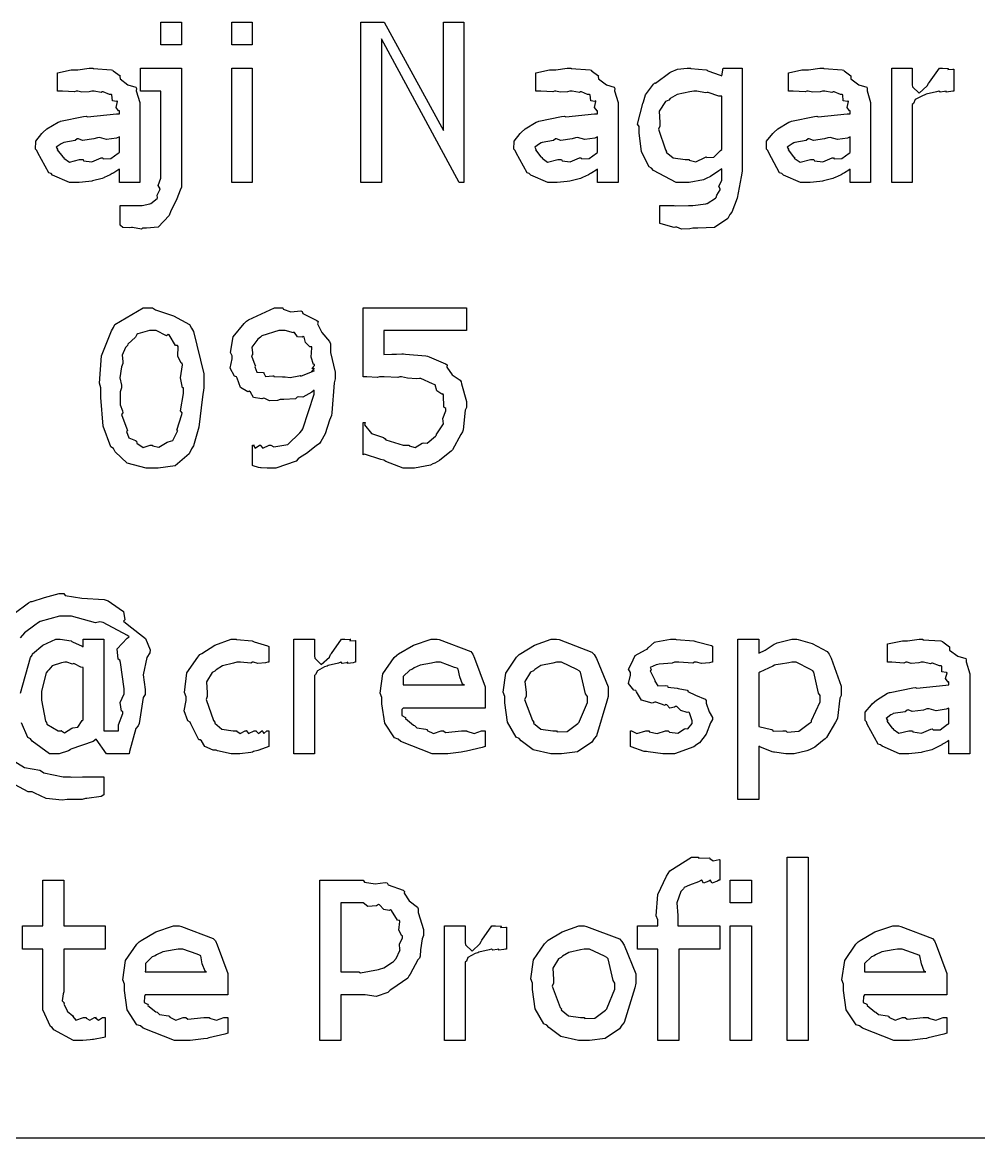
# Model space of a CAD drawing. Extents: x 0 to 23.4, y 0 to 16.5.
# Drawn here: x 20.62 to 21.106, y 1.611 to 2.178 of the extents above; entities that cross this region are included whole.
import ezdxf

# ---------------------------------------------------------------- set-up
doc = ezdxf.new("R2010")
doc.units = 0
doc.layers.get('0').update_dxf_attribs({"linetype": 'CONTINUOUS'})

msp = doc.modelspace()

# ---------------------------------------------------------------- linework, layer by layer
at = {"color": 0}
for points in [[(20.7006, 2.16629), (20.6901, 2.16629), (20.6901, 2.17779), (20.7006, 2.17779), (20.7006, 2.16629)], [(20.7365, 2.16629), (20.7261, 2.16629), (20.7261, 2.17779), (20.7365, 2.17779), (20.7365, 2.16629)], [(20.844, 2.0964), (20.8417, 2.0964), (20.8021, 2.16932), (20.8021, 2.0964), (20.7917, 2.0964), (20.7917, 2.17779), (20.8035, 2.17779), (20.8336, 2.12289), (20.8336, 2.17779), (20.844, 2.17779), (20.844, 2.0964)], [(20.6794, 2.0964), (20.669, 2.0964), (20.669, 2.10314), (20.6682, 2.10271), (20.6661, 2.1014), (20.6654, 2.10107), (20.6653, 2.10097), (20.6643, 2.10038), (20.6612, 2.09896), (20.661, 2.09879), (20.6603, 2.09847), (20.6554, 2.09722), (20.6549, 2.09706), (20.6535, 2.0969), (20.6485, 2.0964), (20.6468, 2.0964), (20.6437, 2.0964), (20.635, 2.10021), (20.6343, 2.10097), (20.6332, 2.10135), (20.6275, 2.11149), (20.6271, 2.11268), (20.6264, 2.11328), (20.6265, 2.11751), (20.6296, 2.12125), (20.6301, 2.12181), (20.6301, 2.12181), (20.6321, 2.12364), (20.6379, 2.12711), (20.6389, 2.12744), (20.639, 2.1275), (20.6508, 2.12993), (20.6521, 2.13004), (20.6528, 2.12972), (20.6675, 2.13129), (20.669, 2.13135), (20.669, 2.13286), (20.6686, 2.13282), (20.6674, 2.13456), (20.6681, 2.13753), (20.6679, 2.13786), (20.6675, 2.13758), (20.6654, 2.13797), (20.6651, 2.1409), (20.6649, 2.14111), (20.664, 2.14106), (20.6607, 2.14242), (20.6603, 2.14242), (20.6597, 2.14214), (20.6561, 2.14285), (20.6549, 2.14285), (20.6536, 2.14253), (20.6499, 2.14225), (20.6478, 2.14285), (20.6471, 2.14285), (20.6461, 2.14247), (20.6401, 2.14285), (20.6382, 2.14285), (20.6375, 2.14285), (20.6375, 2.15218), (20.6375, 2.15218), (20.6444, 2.1536), (20.6453, 2.15369), (20.6479, 2.15369), (20.6536, 2.15457), (20.6556, 2.15457), (20.6556, 2.15435), (20.665, 2.15369), (20.6657, 2.15349), (20.6658, 2.15321), (20.6693, 2.15067), (20.6692, 2.15022), (20.6694, 2.14903), (20.6733, 2.146), (20.6774, 2.14481), (20.6776, 2.14415), (20.6775, 2.14307), (20.6794, 2.13704), (20.6794, 2.13504), (20.6794, 2.0964)], [(20.7006, 2.09403), (20.6999, 2.09256), (20.6982, 2.08811), (20.696, 2.08356), (20.6951, 2.08208), (20.6942, 2.07975), (20.6887, 2.07374), (20.6828, 2.07319), (20.6808, 2.07319), (20.6803, 2.07281), (20.6757, 2.07357), (20.6751, 2.07362), (20.674, 2.0734), (20.6707, 2.07351), (20.6696, 2.0746), (20.6693, 2.07471), (20.6693, 2.08469), (20.6697, 2.08469), (20.6697, 2.08469), (20.6728, 2.08469), (20.6739, 2.08469), (20.6739, 2.08469), (20.6774, 2.08469), (20.6786, 2.08469), (20.6786, 2.08469), (20.6806, 2.08475), (20.6844, 2.08561), (20.6849, 2.08578), (20.6849, 2.08578), (20.6882, 2.08832), (20.6883, 2.0886), (20.6883, 2.0886), (20.6881, 2.09), (20.6896, 2.09272), (20.6897, 2.09315), (20.6897, 2.09315), (20.6887, 2.09483), (20.6901, 2.09864), (20.6901, 2.09987), (20.6901, 2.14285), (20.6797, 2.14285), (20.6797, 2.15457), (20.7006, 2.15457), (20.7006, 2.09403)], [(20.7365, 2.0964), (20.7261, 2.0964), (20.7261, 2.15457), (20.7365, 2.15457), (20.7365, 2.0964)], [(20.9224, 2.0964), (20.9119, 2.0964), (20.9119, 2.10314), (20.9112, 2.10271), (20.909, 2.1014), (20.9085, 2.10107), (20.9083, 2.10097), (20.9074, 2.10038), (20.9043, 2.09896), (20.904, 2.09879), (20.9033, 2.09847), (20.8985, 2.09722), (20.8979, 2.09706), (20.8965, 2.0969), (20.8915, 2.0964), (20.8899, 2.0964), (20.8867, 2.0964), (20.8781, 2.10021), (20.8772, 2.10097), (20.8762, 2.10135), (20.8706, 2.11149), (20.8701, 2.11268), (20.8694, 2.11328), (20.8696, 2.11751), (20.8726, 2.12125), (20.8732, 2.12181), (20.8732, 2.12181), (20.8751, 2.12364), (20.8808, 2.12711), (20.8818, 2.12744), (20.8821, 2.1275), (20.8937, 2.12993), (20.8951, 2.13004), (20.8958, 2.12972), (20.9104, 2.13129), (20.9119, 2.13135), (20.9119, 2.13286), (20.9117, 2.13282), (20.9104, 2.13456), (20.9111, 2.13753), (20.911, 2.13786), (20.9106, 2.13758), (20.9085, 2.13797), (20.9082, 2.1409), (20.9079, 2.14111), (20.9069, 2.14106), (20.9037, 2.14242), (20.9033, 2.14242), (20.9028, 2.14214), (20.899, 2.14285), (20.8979, 2.14285), (20.8967, 2.14253), (20.8929, 2.14225), (20.8907, 2.14285), (20.8901, 2.14285), (20.8892, 2.14247), (20.8832, 2.14285), (20.8812, 2.14285), (20.8806, 2.14285), (20.8806, 2.15218), (20.8806, 2.15218), (20.8875, 2.1536), (20.8883, 2.15369), (20.8908, 2.15369), (20.8965, 2.15457), (20.8986, 2.15457), (20.8986, 2.15435), (20.9081, 2.15369), (20.9088, 2.15349), (20.9089, 2.15321), (20.9124, 2.15067), (20.9122, 2.15022), (20.9124, 2.14903), (20.9164, 2.146), (20.9204, 2.14481), (20.9207, 2.14415), (20.9206, 2.14307), (20.9224, 2.13704), (20.9224, 2.13504), (20.9224, 2.0964)], [(20.9854, 2.10226), (20.9849, 2.09928), (20.9829, 2.08843), (20.9801, 2.08132), (20.9792, 2.08014), (20.9781, 2.07807), (20.9713, 2.07351), (20.9629, 2.07319), (20.9603, 2.07319), (20.9589, 2.07286), (20.9546, 2.07281), (20.9522, 2.07374), (20.9515, 2.07383), (20.9508, 2.07351), (20.9442, 2.07542), (20.9435, 2.07557), (20.9435, 2.08469), (20.9442, 2.08469), (20.9442, 2.08469), (20.9492, 2.08469), (20.9508, 2.08469), (20.9517, 2.08453), (20.9581, 2.08469), (20.9603, 2.08469), (20.9603, 2.08469), (20.9669, 2.08561), (20.9674, 2.08578), (20.9676, 2.08572), (20.9718, 2.08849), (20.9722, 2.08882), (20.9722, 2.08882), (20.9725, 2.09), (20.9742, 2.09272), (20.9743, 2.09315), (20.9743, 2.09315), (20.9735, 2.0944), (20.975, 2.09754), (20.975, 2.09858), (20.975, 2.10335), (20.9736, 2.10238), (20.9693, 2.09944), (20.9672, 2.09847), (20.9665, 2.09814), (20.9657, 2.09771), (20.9585, 2.0964), (20.9561, 2.0964), (20.9519, 2.0964), (20.9404, 2.1026), (20.9394, 2.10379), (20.9381, 2.10444), (20.9343, 2.11193), (20.9331, 2.12164), (20.9331, 2.12483), (20.9322, 2.12603), (20.9349, 2.13656), (20.9353, 2.13743), (20.9353, 2.13743), (20.9363, 2.1409), (20.9404, 2.14632), (20.9411, 2.14697), (20.9413, 2.14686), (20.9486, 2.15229), (20.9494, 2.15261), (20.9494, 2.15261), (20.9526, 2.15403), (20.9575, 2.15457), (20.9592, 2.15457), (20.9593, 2.15435), (20.9671, 2.15369), (20.9676, 2.15349), (20.9679, 2.15321), (20.9743, 2.15099), (20.975, 2.15067), (20.9757, 2.15457), (20.9854, 2.15457), (20.9854, 2.10226)], [(21.0507, 2.0964), (21.0403, 2.0964), (21.0403, 2.10314), (21.0396, 2.10271), (21.0374, 2.1014), (21.0368, 2.10107), (21.0367, 2.10097), (21.0357, 2.10038), (21.0326, 2.09896), (21.0322, 2.09879), (21.0315, 2.09847), (21.0268, 2.09722), (21.0263, 2.09706), (21.0249, 2.0969), (21.0199, 2.0964), (21.0182, 2.0964), (21.015, 2.0964), (21.0064, 2.10021), (21.0056, 2.10097), (21.0044, 2.10135), (20.9989, 2.11149), (20.9985, 2.11268), (20.9978, 2.11328), (20.9978, 2.11751), (21.001, 2.12125), (21.0015, 2.12181), (21.0015, 2.12181), (21.0035, 2.12364), (21.0092, 2.12711), (21.0101, 2.12744), (21.0104, 2.1275), (21.0221, 2.12993), (21.0233, 2.13004), (21.024, 2.12972), (21.0388, 2.13129), (21.0403, 2.13135), (21.0403, 2.13286), (21.04, 2.13282), (21.0388, 2.13456), (21.0394, 2.13753), (21.0392, 2.13786), (21.0389, 2.13758), (21.0367, 2.13797), (21.0365, 2.1409), (21.0362, 2.14111), (21.0353, 2.14106), (21.0321, 2.14242), (21.0317, 2.14242), (21.031, 2.14214), (21.0274, 2.14285), (21.0263, 2.14285), (21.025, 2.14253), (21.0211, 2.14225), (21.019, 2.14285), (21.0183, 2.14285), (21.0174, 2.14247), (21.0114, 2.14285), (21.0094, 2.14285), (21.0089, 2.14285), (21.0089, 2.15218), (21.0089, 2.15218), (21.0158, 2.1536), (21.0167, 2.15369), (21.0192, 2.15369), (21.0249, 2.15457), (21.0268, 2.15457), (21.0269, 2.15435), (21.0362, 2.15369), (21.0371, 2.15349), (21.0372, 2.15321), (21.0407, 2.15067), (21.0406, 2.15022), (21.0407, 2.14903), (21.0447, 2.146), (21.0488, 2.14481), (21.049, 2.14415), (21.0489, 2.14307), (21.0507, 2.13704), (21.0507, 2.13504), (21.0507, 2.0964)], [(21.0929, 2.14285), (21.0925, 2.14285), (21.0915, 2.14264), (21.089, 2.14225), (21.089, 2.14285), (21.089, 2.14285), (21.0883, 2.14264), (21.086, 2.14225), (21.0854, 2.14285), (21.0853, 2.14285), (21.0842, 2.14247), (21.0789, 2.14122), (21.0783, 2.1409), (21.0771, 2.14051), (21.0733, 2.13851), (21.0724, 2.13661), (21.0718, 2.13612), (21.0718, 2.0964), (21.0614, 2.0964), (21.0614, 2.15457), (21.0718, 2.15457), (21.0718, 2.14611), (21.0719, 2.14497), (21.0754, 2.14182), (21.0794, 2.14551), (21.0801, 2.14675), (21.0806, 2.14735), (21.0856, 2.15457), (21.0872, 2.15457), (21.0872, 2.15457), (21.0899, 2.1544), (21.09, 2.15435), (21.09, 2.15435), (21.0899, 2.15381), (21.0925, 2.15397), (21.0929, 2.15392), (21.0929, 2.14285)], [(20.975, 2.11313), (20.975, 2.14025), (20.9735, 2.14035), (20.9682, 2.14214), (20.9676, 2.14219), (20.9668, 2.14199), (20.9624, 2.14285), (20.9608, 2.14285), (20.9588, 2.14247), (20.9524, 2.14111), (20.9489, 2.13906), (20.9481, 2.13829), (20.9465, 2.13764), (20.9432, 2.13265), (20.9435, 2.12696), (20.9435, 2.12506), (20.9429, 2.12358), (20.9464, 2.11301), (20.9469, 2.11225), (20.9468, 2.11182), (20.9503, 2.10894), (20.9564, 2.10813), (20.9585, 2.10813), (20.9585, 2.10781), (20.9618, 2.10699), (20.9664, 2.10921), (20.9672, 2.10943), (20.9674, 2.10906), (20.971, 2.10938), (20.9744, 2.11274), (20.975, 2.11313)], [(20.669, 2.1116), (20.669, 2.11963), (20.6675, 2.11893), (20.6625, 2.11828), (20.6588, 2.11925), (20.6578, 2.11919), (20.656, 2.1186), (20.6503, 2.11783), (20.6482, 2.11865), (20.6475, 2.11854), (20.6465, 2.11778), (20.6408, 2.11681), (20.6404, 2.1166), (20.6394, 2.1161), (20.6369, 2.11431), (20.6375, 2.11344), (20.6375, 2.11313), (20.6374, 2.11301), (20.6403, 2.10943), (20.6408, 2.10921), (20.6407, 2.10883), (20.6436, 2.10682), (20.6487, 2.10813), (20.6506, 2.10813), (20.6508, 2.10747), (20.655, 2.10688), (20.6597, 2.10889), (20.6606, 2.109), (20.6608, 2.10851), (20.6646, 2.10861), (20.6683, 2.11139), (20.669, 2.1116)], [(20.9119, 2.1116), (20.9119, 2.11963), (20.9106, 2.11893), (20.9054, 2.11828), (20.9018, 2.11925), (20.9007, 2.11919), (20.899, 2.1186), (20.8933, 2.11783), (20.8911, 2.11865), (20.8906, 2.11854), (20.8896, 2.11778), (20.8838, 2.11681), (20.8833, 2.1166), (20.8825, 2.1161), (20.88, 2.11431), (20.8806, 2.11344), (20.8806, 2.11313), (20.8804, 2.11301), (20.8832, 2.10943), (20.8838, 2.10921), (20.8838, 2.10883), (20.8865, 2.10682), (20.8918, 2.10813), (20.8936, 2.10813), (20.8939, 2.10747), (20.8981, 2.10688), (20.9028, 2.10889), (20.9035, 2.109), (20.9039, 2.10851), (20.9076, 2.10861), (20.9114, 2.11139), (20.9119, 2.1116)], [(21.0403, 2.1116), (21.0403, 2.11963), (21.0389, 2.11893), (21.0338, 2.11828), (21.0301, 2.11925), (21.029, 2.11919), (21.0272, 2.1186), (21.0217, 2.11783), (21.0194, 2.11865), (21.0189, 2.11854), (21.0179, 2.11778), (21.0121, 2.11681), (21.0117, 2.1166), (21.0108, 2.1161), (21.0083, 2.11431), (21.0089, 2.11344), (21.0089, 2.11313), (21.0088, 2.11301), (21.0115, 2.10943), (21.0121, 2.10921), (21.0119, 2.10883), (21.0149, 2.10682), (21.0201, 2.10813), (21.0218, 2.10813), (21.0221, 2.10747), (21.0264, 2.10688), (21.0311, 2.10889), (21.0318, 2.109), (21.0322, 2.10851), (21.036, 2.10861), (21.0397, 2.11139), (21.0403, 2.1116)], [(20.7119, 1.99214), (20.7112, 1.98753), (20.7094, 1.97211), (20.7067, 1.96272), (20.7056, 1.9611), (20.7044, 1.95865), (20.6974, 1.95258), (20.6887, 1.95133), (20.6858, 1.95133), (20.6826, 1.95133), (20.6729, 1.95383), (20.6669, 1.95969), (20.666, 1.96132), (20.6646, 1.96218), (20.6608, 1.97276), (20.6596, 1.98731), (20.6596, 1.99214), (20.6588, 1.99451), (20.6599, 2.00846), (20.6649, 2.02111), (20.666, 2.02274), (20.6667, 2.02425), (20.6811, 2.03271), (20.6858, 2.03271), (20.6874, 2.03174), (20.6964, 2.02869), (20.7046, 2.02425), (20.7056, 2.02251), (20.7067, 2.02072), (20.7119, 1.99929), (20.7119, 1.99214)], [(20.7786, 1.99669), (20.7781, 1.99468), (20.7769, 1.97944), (20.7767, 1.97803), (20.7758, 1.97575), (20.7735, 1.96881), (20.7713, 1.9649), (20.7706, 1.96392), (20.769, 1.96263), (20.764, 1.95888), (20.761, 1.95688), (20.7599, 1.95611), (20.7588, 1.95492), (20.7485, 1.95133), (20.7451, 1.95133), (20.744, 1.95133), (20.741, 1.95156), (20.7406, 1.95156), (20.7396, 1.95161), (20.7369, 1.95253), (20.7367, 1.95264), (20.7367, 1.96306), (20.7374, 1.96306), (20.7372, 1.96283), (20.7379, 1.96158), (20.7401, 1.96306), (20.7408, 1.96306), (20.7407, 1.96289), (20.7419, 1.96158), (20.745, 1.96306), (20.746, 1.96306), (20.7475, 1.96212), (20.7546, 1.96343), (20.7607, 1.96924), (20.7617, 1.97043), (20.7622, 1.97125), (20.7679, 1.98888), (20.7679, 1.99104), (20.7667, 1.98996), (20.7622, 1.98736), (20.7599, 1.98753), (20.7593, 1.98736), (20.7585, 1.98649), (20.7525, 1.98628), (20.7506, 1.98628), (20.7494, 1.98579), (20.7453, 1.98557), (20.7429, 1.98682), (20.7424, 1.98693), (20.7413, 1.9866), (20.7372, 1.98725), (20.7356, 1.98996), (20.735, 1.9904), (20.7342, 1.99013), (20.7306, 1.99235), (20.7289, 1.99707), (20.7285, 1.99778), (20.7275, 1.99804), (20.7253, 2.00211), (20.7263, 2.00683), (20.7263, 2.0084), (20.7254, 2.0101), (20.7268, 2.01807), (20.7324, 2.0249), (20.7336, 2.02599), (20.7346, 2.02669), (20.7478, 2.03271), (20.7521, 2.03271), (20.7522, 2.03213), (20.7561, 2.03082), (20.7611, 2.03131), (20.7619, 2.03097), (20.7622, 2.02983), (20.7693, 2.02636), (20.7699, 2.02576), (20.7696, 2.02468), (20.7719, 2.02018), (20.7758, 2.01568), (20.7763, 2.01449), (20.7763, 2.01004), (20.7786, 2.00006), (20.7786, 1.99669)], [(20.8453, 1.98215), (20.8447, 1.98085), (20.8436, 1.97076), (20.8433, 1.96978), (20.8425, 1.96847), (20.8383, 1.96072), (20.8376, 1.96001), (20.8361, 1.95882), (20.8317, 1.95524), (20.8292, 1.95389), (20.8283, 1.9535), (20.8271, 1.95296), (20.8189, 1.95133), (20.8163, 1.95133), (20.8131, 1.95133), (20.8043, 1.95481), (20.8033, 1.95546), (20.8018, 1.95583), (20.7936, 1.95839), (20.7929, 1.95806), (20.7929, 1.97456), (20.7939, 1.97456), (20.7936, 1.97331), (20.7971, 1.96897), (20.8031, 1.9669), (20.804, 1.96631), (20.8044, 1.96571), (20.8132, 1.96306), (20.8163, 1.96306), (20.8163, 1.96268), (20.8192, 1.96186), (20.8229, 1.96397), (20.8236, 1.96414), (20.8236, 1.96414), (20.8254, 1.96408), (20.8296, 1.96761), (20.8301, 1.96804), (20.83, 1.96821), (20.8333, 1.97336), (20.8336, 1.9739), (20.8336, 1.9739), (20.8333, 1.97651), (20.8349, 1.98042), (20.8349, 1.98172), (20.8339, 1.98226), (20.8336, 1.98861), (20.8333, 1.9891), (20.8328, 1.98893), (20.8303, 1.99067), (20.8294, 1.99365), (20.829, 1.99388), (20.8281, 1.99419), (20.8222, 1.99681), (20.8214, 1.9969), (20.8199, 1.99675), (20.8153, 1.99707), (20.8124, 1.99778), (20.8114, 1.99778), (20.8104, 1.9974), (20.8035, 1.99778), (20.8012, 1.99778), (20.8, 1.9974), (20.7947, 1.99778), (20.7929, 1.99778), (20.7929, 2.03271), (20.8453, 2.03271), (20.8453, 2.02121), (20.8033, 2.02121), (20.8033, 2.00906), (20.8033, 2.00906), (20.8074, 2.00928), (20.8086, 2.00928), (20.8086, 2.00928), (20.8097, 2.00917), (20.8125, 2.0095), (20.8133, 2.0095), (20.8143, 2.00928), (20.8247, 2.0084), (20.8256, 2.00819), (20.8263, 2.00786), (20.8347, 2.00439), (20.8356, 2.00385), (20.8353, 2.00271), (20.8381, 1.99869), (20.8422, 1.9961), (20.8426, 1.99517), (20.8428, 1.99414), (20.8453, 1.98519), (20.8453, 1.98215)], [(20.6986, 1.97043), (20.6982, 1.97065), (20.7007, 1.97868), (20.7008, 1.97954), (20.7001, 1.98042), (20.7015, 1.98921), (20.7015, 1.99214), (20.701, 1.99219), (20.7, 1.99724), (20.701, 2.00385), (20.7008, 2.00472), (20.7004, 2.00472), (20.6986, 2.00819), (20.6988, 2.01307), (20.6985, 2.01361), (20.6975, 2.01372), (20.6942, 2.01899), (20.6937, 2.01926), (20.6929, 2.01856), (20.6876, 2.02121), (20.6858, 2.02121), (20.6843, 2.02121), (20.6783, 2.01958), (20.6778, 2.01926), (20.6772, 2.01796), (20.6733, 2.01426), (20.6731, 2.01361), (20.6721, 2.01269), (20.6704, 2.00879), (20.6708, 2.00549), (20.6707, 2.0045), (20.67, 2.00282), (20.6692, 1.99718), (20.67, 1.99343), (20.67, 1.99214), (20.6694, 1.99007), (20.6693, 1.98356), (20.6706, 1.98042), (20.6707, 1.97954), (20.6701, 1.97868), (20.6728, 1.97131), (20.6731, 1.97065), (20.6726, 1.96994), (20.6738, 1.96674), (20.6771, 1.96533), (20.6776, 1.965), (20.6779, 1.96408), (20.6811, 1.96186), (20.6847, 1.96306), (20.6858, 1.96306), (20.6858, 1.96278), (20.689, 1.96203), (20.6932, 1.96451), (20.6937, 1.96479), (20.6937, 1.96479), (20.6961, 1.96539), (20.6983, 1.96978), (20.6986, 1.97043)], [(20.7682, 2.00407), (20.7676, 2.00407), (20.7664, 2.00776), (20.7668, 2.01243), (20.7667, 2.01297), (20.7658, 2.01303), (20.7636, 2.01514), (20.7628, 2.01785), (20.7624, 2.01818), (20.7619, 2.01785), (20.7594, 2.01807), (20.7579, 2.02024), (20.7575, 2.02035), (20.7574, 2.02001), (20.7532, 2.02121), (20.7519, 2.02121), (20.75, 2.02121), (20.7413, 2.0185), (20.7406, 2.01796), (20.7393, 2.01682), (20.7363, 2.01275), (20.7367, 2.00999), (20.7367, 2.00906), (20.7361, 2.00836), (20.7378, 2.00379), (20.7381, 2.00342), (20.7378, 2.00276), (20.7389, 2.00011), (20.7421, 2), (20.7425, 1.99972), (20.7424, 1.99963), (20.7432, 1.99799), (20.7469, 1.99832), (20.7474, 1.99821), (20.7474, 1.99783), (20.7518, 1.99778), (20.7532, 1.99778), (20.7532, 1.99778), (20.7557, 1.99735), (20.7601, 1.99832), (20.7608, 1.99843), (20.7611, 1.99815), (20.7674, 2.0006), (20.7679, 2.00082), (20.7676, 2.00065), (20.7667, 2.00049), (20.7679, 2.00174), (20.7679, 2.00211), (20.7678, 2.00201), (20.7668, 2.0019), (20.7682, 2.00353), (20.7682, 2.00407)], [(20.7449, 1.81), (20.7435, 1.80951), (20.7393, 1.808), (20.7372, 1.8074), (20.7367, 1.80718), (20.7358, 1.80697), (20.7301, 1.80632), (20.7283, 1.80632), (20.7258, 1.80632), (20.7189, 1.80778), (20.7182, 1.80806), (20.7167, 1.80817), (20.7124, 1.81006), (20.7107, 1.81287), (20.7101, 1.81347), (20.7093, 1.81347), (20.7053, 1.8215), (20.7049, 1.82237), (20.7038, 1.82308), (20.7019, 1.82813), (20.7029, 1.83344), (20.7029, 1.83518), (20.7021, 1.8374), (20.7033, 1.84739), (20.7088, 1.85542), (20.7099, 1.85667), (20.7108, 1.85726), (20.7175, 1.86143), (20.7257, 1.86447), (20.7283, 1.86447), (20.7285, 1.86426), (20.7364, 1.86361), (20.7371, 1.86339), (20.7375, 1.86313), (20.7443, 1.86111), (20.7449, 1.86079), (20.7449, 1.85275), (20.7444, 1.85275), (20.7432, 1.85243), (20.7393, 1.85215), (20.7372, 1.85275), (20.7367, 1.85275), (20.7357, 1.85238), (20.7306, 1.85275), (20.7287, 1.85275), (20.7269, 1.85238), (20.7213, 1.85101), (20.7182, 1.84896), (20.7175, 1.84819), (20.7161, 1.84754), (20.7132, 1.84283), (20.7136, 1.83729), (20.7136, 1.83539), (20.7131, 1.83388), (20.7168, 1.82314), (20.7175, 1.82237), (20.7174, 1.82178), (20.721, 1.81885), (20.7268, 1.81803), (20.7287, 1.81803), (20.7286, 1.81782), (20.7303, 1.81657), (20.7329, 1.81803), (20.7337, 1.81803), (20.7336, 1.81793), (20.7346, 1.81657), (20.7375, 1.81803), (20.7386, 1.81803), (20.7385, 1.81771), (20.7396, 1.81657), (20.7413, 1.81803), (20.7418, 1.81803), (20.7417, 1.81776), (20.7424, 1.81657), (20.7439, 1.81803), (20.7444, 1.81803), (20.7449, 1.81803), (20.7449, 1.81)], [(20.789, 1.85275), (20.7886, 1.85275), (20.7878, 1.85254), (20.7851, 1.85215), (20.7851, 1.85275), (20.7851, 1.85275), (20.7844, 1.85254), (20.7822, 1.85215), (20.7817, 1.85275), (20.7815, 1.85275), (20.7803, 1.85238), (20.775, 1.85113), (20.7746, 1.85081), (20.7732, 1.85042), (20.7696, 1.84842), (20.7686, 1.84651), (20.7682, 1.84603), (20.7682, 1.80632), (20.7576, 1.80632), (20.7576, 1.86447), (20.7682, 1.86447), (20.7682, 1.85601), (20.7683, 1.85493), (20.7715, 1.85172), (20.7757, 1.85542), (20.7763, 1.85667), (20.7767, 1.85726), (20.7818, 1.86447), (20.7835, 1.86447), (20.7835, 1.86447), (20.7862, 1.86431), (20.7865, 1.86426), (20.7862, 1.86426), (20.7861, 1.86372), (20.7888, 1.86388), (20.789, 1.86382), (20.789, 1.85275)], [(20.8549, 1.82954), (20.8131, 1.82954), (20.8125, 1.82872), (20.8125, 1.82568), (20.8143, 1.82476), (20.8144, 1.82433), (20.8144, 1.82417), (20.8185, 1.8209), (20.8189, 1.82064), (20.8189, 1.82064), (20.8201, 1.81944), (20.8247, 1.81879), (20.8254, 1.81868), (20.8254, 1.81814), (20.8285, 1.81668), (20.8324, 1.81803), (20.8336, 1.81803), (20.8346, 1.81706), (20.8428, 1.81803), (20.8456, 1.81803), (20.8456, 1.81771), (20.8492, 1.81657), (20.8529, 1.81803), (20.8542, 1.81803), (20.8549, 1.81803), (20.8549, 1.81), (20.8533, 1.80946), (20.8453, 1.80761), (20.8444, 1.8074), (20.8426, 1.80713), (20.8358, 1.80632), (20.8336, 1.80632), (20.8279, 1.80632), (20.8119, 1.8125), (20.8106, 1.81369), (20.8087, 1.81435), (20.8038, 1.82189), (20.8024, 1.83171), (20.8024, 1.83496), (20.8015, 1.83712), (20.8029, 1.84694), (20.8086, 1.85514), (20.81, 1.85644), (20.8108, 1.8571), (20.8185, 1.86143), (20.8274, 1.86447), (20.8304, 1.86447), (20.8314, 1.86426), (20.8475, 1.85818), (20.8486, 1.85688), (20.8494, 1.85493), (20.8549, 1.84028), (20.8549, 1.83539), (20.8549, 1.82954)], [(20.9174, 1.83539), (20.9167, 1.83306), (20.9114, 1.81543), (20.9103, 1.81413), (20.909, 1.81218), (20.9018, 1.80729), (20.8937, 1.80632), (20.8911, 1.80632), (20.8882, 1.80632), (20.8792, 1.80826), (20.8732, 1.81282), (20.8721, 1.81413), (20.8706, 1.81478), (20.8661, 1.82237), (20.8649, 1.83214), (20.8649, 1.83539), (20.864, 1.83757), (20.8653, 1.84728), (20.8708, 1.85536), (20.8721, 1.85667), (20.8729, 1.85726), (20.8799, 1.86143), (20.8883, 1.86447), (20.8911, 1.86447), (20.8924, 1.86426), (20.909, 1.85796), (20.9103, 1.85667), (20.9114, 1.85465), (20.9174, 1.84022), (20.9174, 1.83539)], [(20.9704, 1.82368), (20.9694, 1.8221), (20.9671, 1.81619), (20.9638, 1.8119), (20.9624, 1.81108), (20.9608, 1.8099), (20.9511, 1.80632), (20.9479, 1.80632), (20.9451, 1.80632), (20.9376, 1.80724), (20.9368, 1.8074), (20.9356, 1.80751), (20.929, 1.80979), (20.9286, 1.81), (20.9286, 1.81803), (20.9292, 1.81803), (20.9292, 1.81793), (20.9319, 1.81657), (20.9365, 1.81803), (20.9381, 1.81803), (20.9382, 1.81743), (20.9422, 1.81657), (20.9464, 1.81803), (20.9479, 1.81803), (20.9485, 1.81728), (20.9528, 1.81685), (20.9562, 1.81896), (20.9568, 1.81913), (20.9568, 1.81913), (20.9578, 1.8189), (20.96, 1.82167), (20.96, 1.8226), (20.96, 1.82297), (20.9586, 1.82715), (20.9583, 1.82736), (20.9574, 1.82721), (20.9542, 1.82824), (20.9522, 1.83024), (20.9515, 1.8304), (20.9511, 1.82997), (20.9486, 1.82954), (20.9471, 1.83122), (20.9465, 1.83128), (20.9463, 1.83089), (20.9415, 1.83247), (20.9411, 1.83257), (20.9397, 1.83208), (20.9342, 1.83356), (20.9318, 1.83783), (20.9314, 1.83843), (20.9303, 1.8386), (20.9276, 1.84201), (20.9286, 1.84619), (20.9286, 1.84754), (20.9286, 1.84754), (20.9276, 1.84924), (20.9299, 1.85357), (20.93, 1.85406), (20.93, 1.85406), (20.9311, 1.85618), (20.9363, 1.8591), (20.9372, 1.85949), (20.9372, 1.85949), (20.9376, 1.86019), (20.9408, 1.86296), (20.9415, 1.86317), (20.9415, 1.86317), (20.949, 1.86447), (20.9515, 1.86447), (20.9519, 1.86426), (20.9608, 1.86361), (20.9618, 1.86339), (20.9625, 1.86313), (20.9699, 1.86128), (20.9704, 1.861), (20.9704, 1.85275), (20.97, 1.85275), (20.9688, 1.85243), (20.9647, 1.85215), (20.9622, 1.85275), (20.9612, 1.85275), (20.9603, 1.85238), (20.9533, 1.85275), (20.9511, 1.85275), (20.9499, 1.85238), (20.9432, 1.85189), (20.9426, 1.85167), (20.9417, 1.8514), (20.9387, 1.8501), (20.9392, 1.84918), (20.9392, 1.84885), (20.9387, 1.84842), (20.9408, 1.84397), (20.9411, 1.84364), (20.941, 1.84321), (20.9425, 1.84088), (20.9467, 1.84104), (20.9474, 1.84082), (20.9476, 1.84017), (20.9524, 1.83963), (20.9529, 1.83951), (20.9529, 1.83946), (20.9575, 1.83854), (20.9578, 1.83843), (20.9578, 1.83789), (20.9617, 1.83599), (20.9667, 1.8341), (20.9672, 1.83344), (20.9671, 1.83203), (20.9686, 1.82753), (20.9704, 1.82465), (20.9704, 1.82368)], [(21.0357, 1.83583), (21.035, 1.83458), (21.0339, 1.82443), (21.0335, 1.82346), (21.0328, 1.82232), (21.0283, 1.81461), (21.0276, 1.81392), (21.0263, 1.81293), (21.0224, 1.80974), (21.0203, 1.8086), (21.0196, 1.80826), (21.0183, 1.80778), (21.0118, 1.80632), (21.0097, 1.80632), (21.0076, 1.80632), (21.0019, 1.80707), (21.0014, 1.80718), (21.0007, 1.80729), (20.9944, 1.8099), (20.9938, 1.81022), (20.9938, 1.7831), (20.9832, 1.7831), (20.9832, 1.86447), (20.9938, 1.86447), (20.9938, 1.85732), (20.9938, 1.85732), (20.9971, 1.85894), (21.0017, 1.86199), (21.0025, 1.86231), (21.0032, 1.86262), (21.0107, 1.86447), (21.0132, 1.86447), (21.0139, 1.86426), (21.021, 1.86225), (21.0286, 1.85818), (21.0296, 1.85688), (21.0306, 1.85493), (21.0357, 1.8406), (21.0357, 1.83583)], [(21.1011, 1.80632), (21.0904, 1.80632), (21.0904, 1.81304), (21.0897, 1.81261), (21.0875, 1.81131), (21.0869, 1.81099), (21.0868, 1.81087), (21.0858, 1.81028), (21.0828, 1.80886), (21.0824, 1.80871), (21.0818, 1.80838), (21.0769, 1.80713), (21.0764, 1.80697), (21.0749, 1.80681), (21.0701, 1.80632), (21.0685, 1.80632), (21.0653, 1.80632), (21.0565, 1.81011), (21.0557, 1.81087), (21.0546, 1.81125), (21.049, 1.8214), (21.0486, 1.8226), (21.0479, 1.82319), (21.0479, 1.82742), (21.0511, 1.83117), (21.0515, 1.83171), (21.0515, 1.83171), (21.0536, 1.83356), (21.0593, 1.83703), (21.0603, 1.83735), (21.0606, 1.8374), (21.0722, 1.83985), (21.0735, 1.83996), (21.0742, 1.83963), (21.0889, 1.84119), (21.0904, 1.84125), (21.0904, 1.84278), (21.0901, 1.84272), (21.0888, 1.84446), (21.0896, 1.84744), (21.0893, 1.84776), (21.089, 1.8475), (21.0869, 1.84787), (21.0868, 1.85081), (21.0865, 1.85101), (21.0856, 1.85097), (21.0822, 1.85232), (21.0818, 1.85232), (21.0811, 1.85206), (21.0775, 1.85275), (21.0764, 1.85275), (21.0751, 1.85243), (21.0713, 1.85215), (21.0692, 1.85275), (21.0685, 1.85275), (21.0675, 1.85238), (21.0615, 1.85275), (21.0596, 1.85275), (21.0592, 1.85275), (21.0592, 1.86208), (21.0592, 1.86208), (21.066, 1.8635), (21.0668, 1.86361), (21.0694, 1.86361), (21.0753, 1.86447), (21.0772, 1.86447), (21.0772, 1.86421), (21.0864, 1.86361), (21.0872, 1.86339), (21.0874, 1.86313), (21.0908, 1.86057), (21.0907, 1.86014), (21.0908, 1.85894), (21.095, 1.8559), (21.099, 1.85471), (21.0993, 1.85406), (21.0992, 1.85297), (21.1011, 1.84694), (21.1011, 1.84494), (21.1011, 1.80632)], [(20.6506, 1.82346), (20.6506, 1.85015), (20.6494, 1.85026), (20.6461, 1.85206), (20.6458, 1.85211), (20.6451, 1.85189), (20.6422, 1.85275), (20.6413, 1.85275), (20.6396, 1.85243), (20.6349, 1.85101), (20.6331, 1.84896), (20.6325, 1.84819), (20.6317, 1.84744), (20.6294, 1.83811), (20.6294, 1.83496), (20.6294, 1.8335), (20.6314, 1.82292), (20.6319, 1.82215), (20.6321, 1.82135), (20.6378, 1.81803), (20.6397, 1.81803), (20.6396, 1.81799), (20.6411, 1.81694), (20.6449, 1.81933), (20.6453, 1.81956), (20.6453, 1.81944), (20.6478, 1.81976), (20.6501, 1.82314), (20.6506, 1.82346)], [(20.8443, 1.84125), (20.8433, 1.84158), (20.8419, 1.84532), (20.8411, 1.84928), (20.8406, 1.84972), (20.8393, 1.8501), (20.8321, 1.85275), (20.8297, 1.85275), (20.8276, 1.85238), (20.8218, 1.85129), (20.8187, 1.84987), (20.8179, 1.84928), (20.8165, 1.84879), (20.8131, 1.84549), (20.8131, 1.84207), (20.8131, 1.84125), (20.8443, 1.84125)], [(20.9068, 1.83539), (20.9058, 1.83681), (20.9033, 1.84776), (20.9026, 1.84842), (20.9014, 1.84912), (20.8936, 1.85275), (20.8911, 1.85275), (20.8892, 1.85238), (20.8832, 1.85107), (20.88, 1.84918), (20.8794, 1.84842), (20.8779, 1.84776), (20.875, 1.84304), (20.8756, 1.83735), (20.8756, 1.83539), (20.8749, 1.83388), (20.8789, 1.82314), (20.8796, 1.82237), (20.8794, 1.82183), (20.8831, 1.81885), (20.8892, 1.81803), (20.8911, 1.81803), (20.8914, 1.81743), (20.8965, 1.81765), (20.9019, 1.82167), (20.9026, 1.82237), (20.9028, 1.82292), (20.9068, 1.83231), (20.9068, 1.83539)], [(21.025, 1.83583), (21.0242, 1.83712), (21.0219, 1.84776), (21.0214, 1.84842), (21.0201, 1.84912), (21.0129, 1.85275), (21.0106, 1.85275), (21.0092, 1.85243), (21.0049, 1.85178), (21.0025, 1.85151), (21.0018, 1.85124), (21.001, 1.85075), (20.9944, 1.84776), (20.9938, 1.84733), (20.9938, 1.82042), (20.9939, 1.82021), (21.0003, 1.81858), (21.0007, 1.81847), (21.0011, 1.81776), (21.006, 1.81803), (21.0076, 1.81803), (21.0083, 1.81722), (21.0142, 1.81771), (21.0197, 1.82183), (21.0206, 1.8226), (21.0207, 1.82319), (21.025, 1.83268), (21.025, 1.83583)], [(21.0904, 1.8215), (21.0904, 1.82954), (21.089, 1.82889), (21.084, 1.82818), (21.0804, 1.82915), (21.0793, 1.8291), (21.0776, 1.8285), (21.0718, 1.82775), (21.0697, 1.82856), (21.0692, 1.82844), (21.0682, 1.82769), (21.0622, 1.82671), (21.0618, 1.8265), (21.061, 1.82601), (21.0586, 1.82422), (21.0592, 1.82335), (21.0592, 1.82303), (21.059, 1.82286), (21.0617, 1.81933), (21.0622, 1.81913), (21.0621, 1.81874), (21.065, 1.81674), (21.0701, 1.81803), (21.0719, 1.81803), (21.0722, 1.81739), (21.0765, 1.81679), (21.0812, 1.81879), (21.0819, 1.8189), (21.0824, 1.81842), (21.0861, 1.81853), (21.0897, 1.82129), (21.0904, 1.8215)], [(20.974, 1.74208), (20.9736, 1.74208), (20.9728, 1.74154), (20.97, 1.74061), (20.9694, 1.74208), (20.9693, 1.74208), (20.9685, 1.74154), (20.9657, 1.74061), (20.965, 1.74208), (20.9647, 1.74208), (20.9633, 1.74121), (20.9586, 1.73953), (20.956, 1.73839), (20.9556, 1.73774), (20.9543, 1.73643), (20.9522, 1.73068), (20.9528, 1.72413), (20.9528, 1.7219), (20.9528, 1.71886), (20.974, 1.71886), (20.974, 1.70714), (20.9532, 1.70714), (20.9532, 1.66069), (20.9426, 1.66069), (20.9426, 1.70714), (20.9322, 1.70714), (20.9322, 1.71886), (20.9426, 1.71886), (20.9426, 1.7219), (20.9417, 1.72401), (20.9426, 1.73481), (20.9469, 1.74419), (20.9478, 1.74556), (20.9486, 1.74681), (20.9596, 1.75379), (20.9632, 1.75379), (20.9633, 1.75331), (20.9686, 1.75347), (20.969, 1.75336), (20.969, 1.75319), (20.9706, 1.7519), (20.9737, 1.75261), (20.974, 1.7525), (20.974, 1.74208)], [(21.0189, 1.66069), (21.0082, 1.66069), (21.0082, 1.75379), (21.0189, 1.75379), (21.0189, 1.66069)], [(20.6617, 1.66243), (20.6611, 1.66222), (20.6558, 1.66124), (20.6553, 1.66114), (20.6542, 1.66103), (20.6504, 1.66069), (20.6493, 1.66069), (20.6457, 1.66069), (20.6357, 1.66612), (20.6349, 1.66721), (20.634, 1.66775), (20.6301, 1.67632), (20.6301, 1.67914), (20.6301, 1.70714), (20.6197, 1.70714), (20.6197, 1.71886), (20.6301, 1.71886), (20.6301, 1.74208), (20.6408, 1.74208), (20.6408, 1.71886), (20.6617, 1.71886), (20.6617, 1.70714), (20.6408, 1.70714), (20.6408, 1.68544), (20.6404, 1.6844), (20.6399, 1.68078), (20.641, 1.6799), (20.641, 1.67958), (20.6407, 1.67914), (20.6424, 1.676), (20.6425, 1.67567), (20.6425, 1.67567), (20.6453, 1.67324), (20.6456, 1.67307), (20.6454, 1.67285), (20.6468, 1.67106), (20.6507, 1.67242), (20.6521, 1.67242), (20.6521, 1.6721), (20.6539, 1.67096), (20.6563, 1.67242), (20.6571, 1.67242), (20.6569, 1.67219), (20.6583, 1.67096), (20.6604, 1.67242), (20.6612, 1.67242), (20.6617, 1.67242), (20.6617, 1.66243)], [(20.8235, 1.71408), (20.8228, 1.71235), (20.8219, 1.70671), (20.8218, 1.7035), (20.8214, 1.70258), (20.8207, 1.70171), (20.8168, 1.69433), (20.8163, 1.69368), (20.8156, 1.69243), (20.8074, 1.68674), (20.8065, 1.68631), (20.8053, 1.685), (20.7994, 1.68306), (20.7939, 1.68392), (20.7922, 1.68392), (20.7815, 1.68392), (20.7815, 1.66069), (20.7708, 1.66069), (20.7708, 1.74208), (20.7928, 1.74208), (20.7936, 1.7411), (20.7989, 1.74029), (20.804, 1.741), (20.805, 1.74078), (20.8056, 1.73969), (20.8132, 1.73699), (20.8139, 1.73643), (20.8136, 1.73546), (20.8163, 1.73167), (20.8204, 1.72846), (20.8208, 1.72754), (20.8208, 1.72569), (20.8235, 1.71701), (20.8235, 1.71408)], [(20.9901, 1.73058), (20.9794, 1.73058), (20.9794, 1.74208), (20.9901, 1.74208), (20.9901, 1.73058)], [(20.8128, 1.71386), (20.8125, 1.71382), (20.811, 1.71669), (20.8115, 1.72114), (20.8113, 1.72168), (20.8103, 1.72185), (20.8072, 1.72678), (20.8067, 1.72711), (20.8061, 1.72672), (20.8033, 1.72726), (20.8011, 1.7296), (20.8006, 1.72971), (20.7996, 1.72906), (20.7953, 1.72868), (20.7929, 1.73058), (20.7922, 1.73058), (20.7815, 1.73058), (20.7815, 1.69564), (20.7907, 1.69564), (20.7915, 1.69504), (20.8006, 1.69672), (20.8012, 1.69694), (20.8012, 1.69694), (20.8033, 1.69754), (20.8078, 1.70042), (20.8082, 1.70085), (20.8082, 1.70085), (20.8096, 1.70236), (20.8115, 1.70643), (20.8117, 1.70692), (20.8114, 1.70697), (20.8113, 1.70964), (20.8128, 1.71283), (20.8128, 1.71386)], [(20.724, 1.68392), (20.6821, 1.68392), (20.6817, 1.68311), (20.6815, 1.68007), (20.6833, 1.67914), (20.6836, 1.67871), (20.6835, 1.67854), (20.6875, 1.67529), (20.6881, 1.67503), (20.6881, 1.67503), (20.6893, 1.67383), (20.6939, 1.67318), (20.6944, 1.67307), (20.6946, 1.67253), (20.6976, 1.67106), (20.7014, 1.67242), (20.7028, 1.67242), (20.7038, 1.67144), (20.7119, 1.67242), (20.7147, 1.67242), (20.7147, 1.6721), (20.7183, 1.67096), (20.7221, 1.67242), (20.7233, 1.67242), (20.724, 1.67242), (20.724, 1.66439), (20.7225, 1.66385), (20.7144, 1.662), (20.7136, 1.66178), (20.7118, 1.66151), (20.705, 1.66069), (20.7028, 1.66069), (20.6969, 1.66069), (20.6811, 1.66689), (20.6797, 1.66808), (20.6779, 1.66872), (20.6729, 1.67626), (20.6715, 1.68608), (20.6715, 1.68935), (20.6707, 1.69151), (20.6721, 1.70133), (20.6778, 1.70953), (20.679, 1.71083), (20.68, 1.71149), (20.6875, 1.71582), (20.6965, 1.71886), (20.6994, 1.71886), (20.7006, 1.71864), (20.7167, 1.71257), (20.7178, 1.71126), (20.7186, 1.70931), (20.724, 1.69467), (20.724, 1.68978), (20.724, 1.68392)], [(20.8656, 1.70714), (20.8651, 1.70714), (20.8643, 1.70692), (20.8617, 1.70654), (20.8617, 1.70714), (20.8617, 1.70714), (20.861, 1.70692), (20.8587, 1.70654), (20.8582, 1.70714), (20.8581, 1.70714), (20.8569, 1.70676), (20.8517, 1.70551), (20.8511, 1.70518), (20.8497, 1.70481), (20.8461, 1.70281), (20.8453, 1.7009), (20.8447, 1.70042), (20.8447, 1.66069), (20.8342, 1.66069), (20.8342, 1.71886), (20.8447, 1.71886), (20.8447, 1.71039), (20.8449, 1.70931), (20.8482, 1.70611), (20.8522, 1.70979), (20.8528, 1.71104), (20.8532, 1.71164), (20.8583, 1.71886), (20.86, 1.71886), (20.86, 1.71886), (20.8629, 1.71869), (20.8631, 1.71864), (20.8629, 1.71864), (20.8626, 1.7181), (20.8653, 1.71826), (20.8656, 1.71821), (20.8656, 1.70714)], [(20.9314, 1.68978), (20.9308, 1.68744), (20.9254, 1.66982), (20.9243, 1.66851), (20.9231, 1.66656), (20.9158, 1.66168), (20.9078, 1.66069), (20.9051, 1.66069), (20.9022, 1.66069), (20.8933, 1.66265), (20.8872, 1.66721), (20.8861, 1.66851), (20.8846, 1.66917), (20.8803, 1.67676), (20.8789, 1.68653), (20.8789, 1.68978), (20.8781, 1.69194), (20.8794, 1.70167), (20.8849, 1.70975), (20.8861, 1.71104), (20.8869, 1.71164), (20.8939, 1.71582), (20.9024, 1.71886), (20.9051, 1.71886), (20.9064, 1.71864), (20.9231, 1.71235), (20.9243, 1.71104), (20.9254, 1.70904), (20.9314, 1.69461), (20.9314, 1.68978)], [(20.9901, 1.66069), (20.9794, 1.66069), (20.9794, 1.71886), (20.9901, 1.71886), (20.9901, 1.66069)], [(21.0894, 1.68392), (21.0475, 1.68392), (21.0471, 1.68311), (21.0469, 1.68007), (21.0488, 1.67914), (21.049, 1.67871), (21.0489, 1.67854), (21.0529, 1.67529), (21.0533, 1.67503), (21.0533, 1.67503), (21.0547, 1.67383), (21.0593, 1.67318), (21.0599, 1.67307), (21.06, 1.67253), (21.0631, 1.67106), (21.0668, 1.67242), (21.0682, 1.67242), (21.0692, 1.67144), (21.0774, 1.67242), (21.0801, 1.67242), (21.0801, 1.6721), (21.0838, 1.67096), (21.0875, 1.67242), (21.0888, 1.67242), (21.0894, 1.67242), (21.0894, 1.66439), (21.0879, 1.66385), (21.0799, 1.662), (21.079, 1.66178), (21.0772, 1.66151), (21.0704, 1.66069), (21.0682, 1.66069), (21.0624, 1.66069), (21.0465, 1.66689), (21.0451, 1.66808), (21.0433, 1.66872), (21.0383, 1.67626), (21.0369, 1.68608), (21.0369, 1.68935), (21.036, 1.69151), (21.0375, 1.70133), (21.0432, 1.70953), (21.0444, 1.71083), (21.0454, 1.71149), (21.0529, 1.71582), (21.0619, 1.71886), (21.0649, 1.71886), (21.066, 1.71864), (21.0821, 1.71257), (21.0831, 1.71126), (21.084, 1.70931), (21.0894, 1.69467), (21.0894, 1.68978), (21.0894, 1.68392)], [(20.7133, 1.69564), (20.7125, 1.69596), (20.7111, 1.69971), (20.7103, 1.70367), (20.7097, 1.7041), (20.7085, 1.70449), (20.7013, 1.70714), (20.6989, 1.70714), (20.6968, 1.70676), (20.691, 1.70568), (20.6878, 1.70426), (20.6871, 1.70367), (20.6857, 1.70318), (20.6822, 1.69987), (20.6822, 1.69646), (20.6821, 1.69564), (20.7133, 1.69564)], [(20.9208, 1.68978), (20.9199, 1.69119), (20.9174, 1.70215), (20.9167, 1.70281), (20.9154, 1.7035), (20.9078, 1.70714), (20.9051, 1.70714), (20.9032, 1.70676), (20.8974, 1.70546), (20.8942, 1.70356), (20.8935, 1.70281), (20.8921, 1.70215), (20.8892, 1.69743), (20.8896, 1.69174), (20.8896, 1.68978), (20.8889, 1.68826), (20.8929, 1.67751), (20.8936, 1.67676), (20.8935, 1.67622), (20.8971, 1.67324), (20.9032, 1.67242), (20.9051, 1.67242), (20.9054, 1.67182), (20.9106, 1.67204), (20.916, 1.67606), (20.9167, 1.67676), (20.9168, 1.67731), (20.9208, 1.68668), (20.9208, 1.68978)], [(21.0788, 1.69564), (21.0779, 1.69596), (21.0765, 1.69971), (21.0757, 1.70367), (21.0751, 1.7041), (21.0739, 1.70449), (21.0667, 1.70714), (21.0643, 1.70714), (21.0622, 1.70676), (21.0563, 1.70568), (21.0532, 1.70426), (21.0525, 1.70367), (21.0511, 1.70318), (21.0476, 1.69987), (21.0476, 1.69646), (21.0475, 1.69564), (21.0788, 1.69564)]]:
    msp.add_lwpolyline(points, close=True, dxfattribs=at)
for points in [[(20.6156, 1.87756), (20.6228, 1.88292), (20.624, 1.88357), (20.6246, 1.88363), (20.631, 1.88569), (20.6383, 1.88769), (20.6408, 1.88769), (20.6414, 1.88672), (20.6499, 1.88531), (20.6612, 1.88465), (20.6633, 1.884), (20.665, 1.88271), (20.671, 1.87853), (20.6717, 1.87435), (20.6711, 1.87358), (20.6738, 1.87153), (20.6822, 1.86486), (20.6847, 1.85915), (20.6844, 1.85753), (20.6829, 1.85519), (20.681, 1.8464), (20.6821, 1.83897), (20.6821, 1.83649), (20.6821, 1.83649), (20.6811, 1.8349), (20.679, 1.82172), (20.6786, 1.82042), (20.6774, 1.81913), (20.6742, 1.8074), (20.674, 1.80632), (20.6625, 1.80632), (20.6572, 1.81369), (20.6556, 1.8125), (20.6443, 1.8086), (20.6439, 1.80826), (20.6432, 1.80778), (20.6383, 1.80632), (20.6367, 1.80632), (20.6335, 1.80632), (20.6246, 1.81267), (20.6239, 1.81392), (20.6224, 1.81456), (20.6192, 1.822)], [(20.6188, 1.83712), (20.6238, 1.85514), (20.6247, 1.85644), (20.6249, 1.8571), (20.63, 1.86143), (20.6367, 1.86447), (20.6389, 1.86447), (20.6389, 1.86447), (20.6444, 1.86361), (20.6449, 1.86339), (20.6451, 1.86313), (20.65, 1.86089), (20.6506, 1.86057), (20.6506, 1.86447), (20.661, 1.86447), (20.661, 1.81803), (20.6686, 1.81803), (20.6686, 1.81803), (20.6685, 1.82096), (20.6707, 1.82682), (20.6707, 1.82781), (20.6701, 1.82801), (20.6694, 1.83242), (20.6714, 1.83681), (20.6714, 1.83822), (20.6714, 1.83936), (20.6696, 1.85271), (20.6692, 1.85385), (20.6683, 1.85428), (20.6679, 1.8596), (20.6729, 1.86496), (20.674, 1.86578), (20.6731, 1.86632), (20.6608, 1.87294), (20.659, 1.87337), (20.6569, 1.87289), (20.6446, 1.87619), (20.6406, 1.87619), (20.6385, 1.87619), (20.6288, 1.87349), (20.6278, 1.87294), (20.626, 1.87169), (20.6208, 1.86778), (20.6185, 1.86518)], [(20.6137, 1.80382), (20.6208, 1.79932), (20.6285, 1.7979), (20.6294, 1.79742), (20.6306, 1.79656), (20.6404, 1.7946), (20.6439, 1.7946), (20.6444, 1.79443), (20.6503, 1.7946), (20.6522, 1.7946), (20.6522, 1.7946), (20.6588, 1.7946), (20.661, 1.7946), (20.661, 1.78549), (20.6597, 1.78467), (20.6524, 1.78364), (20.6517, 1.78353), (20.6501, 1.78304), (20.6444, 1.7831), (20.6425, 1.7831), (20.6399, 1.78276), (20.6317, 1.78353), (20.6261, 1.78635), (20.6247, 1.787), (20.6226, 1.78694), (20.616, 1.79047)], [(19.0161, 1.61133), (22.9271, 1.61133)]]:
    msp.add_lwpolyline(points, dxfattribs=at)

doc.saveas('drawing.dxf')
